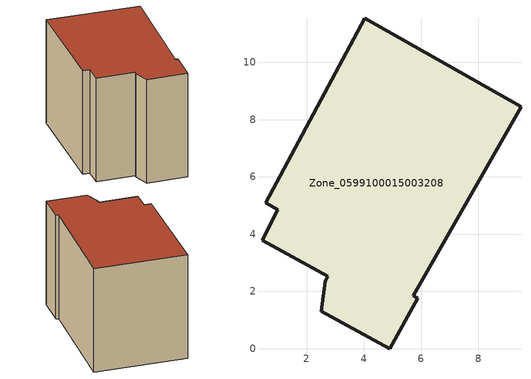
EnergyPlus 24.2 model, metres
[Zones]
Zone_0599100015003208
 floor ground (C_G): 2.64,2.35 2.74,2.53 0.44,3.79 0.98,4.86 0.57,5.09 4.03,11.54 9.49,8.45 5.73,1.86 5.88,1.77 4.9,0 2.51,1.3 z0.86
 wall outside (C_F): 4.9,0 5.88,1.77 5.73,1.86 9.49,8.45 4.03,11.54 0.57,5.09 0.98,4.86 0.44,3.79 2.74,2.53 2.64,2.35 2.51,1.3 4.9,0 z0.86:8.32
 roof outside (C_R): 2.64,2.35 2.51,1.3 4.9,0 5.88,1.77 5.73,1.86 9.49,8.45 4.03,11.54 0.57,5.09 0.98,4.86 0.44,3.79 2.74,2.53 z8.32
[BUILDING]
Pand.0599100015003208: North Axis=0; Terrain=City; Loads Convergence Tolerance Value=0.04; Temperature Convergence Tolerance Value=0.4; Solar Distribution=FullExterior; Maximum Number of Warmup Days=25; Minimum Number of Warmup Days=1
[Site:Location]
Rotterdam.The.Hague.AP_ZH_NLD Design_Conditions: Latitude=51.96; Longitude=4.45; Time Zone=1; Elevation=-4.5
[SITE:GROUNDTEMPERATURE:BUILDINGSURFACE]
18, 18, 18, 18, 18, 18, 18, 18, 18, 18, 18, 18
[MATERIAL] Thermal Absorptance=0.9; Solar Absorptance=0.7; Visible Absorptance=0.7
Name | Roughness | Thickness | Conductivity | Density | Specific Heat
G.TC.1965-1974 | MediumSmooth | 0.15 | 0.882353 | 540 | 1210
F.TC.1965-1974 | Rough | 0.3 | 0.697674 | 1920 | 840
R.TC.1965-1974 | MediumRough | 0.2 | 0.232558 | 1500 | 1000
[CONSTRUCTION]
C_G: G.TC.1965-1974
C_F: F.TC.1965-1974
C_R: R.TC.1965-1974
[ZONE]
Zone_0599100015003208: Type=1; Multiplier=1; Ceiling Height=Autocalculate; Volume=Autocalculate; Floor Area=autocalculate; Part of Total Floor Area=Yes
[ZONEINFILTRATION:DESIGNFLOWRATE]
Infil_Zone_0599100015003208: Zone or ZoneList or Space or SpaceList=Zone_0599100015003208; Schedule=AlwaysOn; Design Flow Rate Calculation Method=Flow/Area; Flow Rate per Floor Area=0.003; Constant Term Coefficient=1; Temperature Term Coefficient=0; Velocity Term Coefficient=0; Velocity Squared Term Coefficient=0
[HVACTEMPLATE:ZONE:IDEALLOADSAIRSYSTEM]
Zone_0599100015003208: Maximum Heating Supply Air Temperature=50; Minimum Cooling Supply Air Temperature=13; Maximum Heating Supply Air Humidity Ratio=0.0156; Minimum Cooling Supply Air Humidity Ratio=0.0077; Heating Limit=NoLimit; Cooling Limit=NoLimit; Dehumidification Control Type=ConstantSensibleHeatRatio; Cooling Sensible Heat Ratio=0.7; Dehumidification Setpoint=60; Humidification Control Type=None; Humidification Setpoint=30; Outdoor Air Method=None; Outdoor Air Flow Rate per Person=0.00944; Outdoor Air Flow Rate per Zone Floor Area=0; Outdoor Air Flow Rate per Zone=0; Demand Controlled Ventilation Type=None; Outdoor Air Economizer Type=NoEconomizer; Heat Recovery Type=None; Sensible Heat Recovery Effectiveness=0.7; Latent Heat Recovery Effectiveness=0.65
[ZONECONTROL:THERMOSTAT]
ThermostatControl_Zone_0599100015003208: Zone or ZoneList=Zone_0599100015003208; Control Type Schedule=DualSetpointControlType; Control 1=Thermostat_Zone_0599100015003208; Temperature Difference Between Cutout And Setpoint=0
[THERMOSTATSETPOINT:DUALSETPOINT]
Thermostat_Zone_0599100015003208: Heating Setpoint Temperature Schedule=HeatingSetpoint_Zone_0599100015003208; Cooling Setpoint Temperature Schedule=CoolingSetpoint_Zone_0599100015003208
[SCHEDULE:COMPACT]
HeatingSetpoint_Zone_0599100015003208: Through: 12/31, For: AllDays, Until: 24:00, 21
CoolingSetpoint_Zone_0599100015003208: Through: 12/31, For: AllDays, Until: 24:00, 24
DualSetpointControlType: Through: 12/31, For: AllDays, Until: 24:00, 4
AlwaysOn: Through: 12/31, For: AllDays, Until: 24:00, 1
